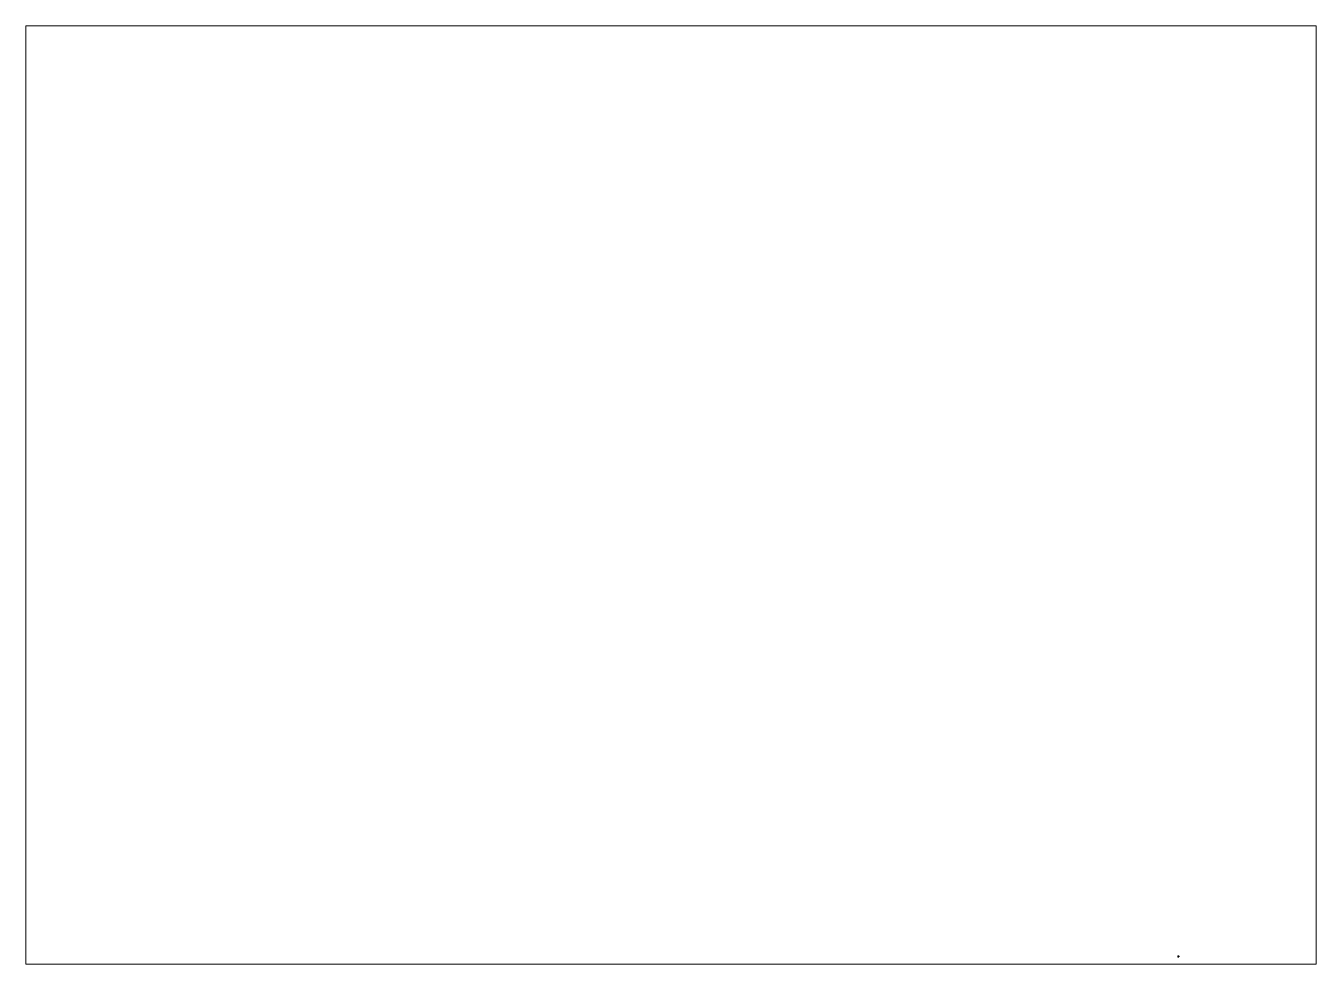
# Paper-space layout 'Layout1' of a CAD drawing. Extents: x 1.1 to 9.87, y 0.8 to 7.17.
# The model-space entities are those that its viewports show. They can reach past a viewport. Long polylines and large blocks are cut down to what shows.
import ezdxf

# ---------------------------------------------------------------- set-up
doc = ezdxf.new("R2010")
doc.units = 0
doc.header["$MEASUREMENT"] = 0
doc.layers.add('1', color=7, linetype='CONTINUOUS')
doc.layers.add('COMPONENT', color=7, linetype='CONTINUOUS')

msp = doc.modelspace()

# ---------------------------------------------------------------- linework, layer by layer
at = {"layer": '1', "color": 4, "linetype": 'Continuous'}
for p, q in [((645, 409), (650, 413)), ((654, 731), (647, 737)), ((650, 403), (660, 413)), ((664, 731), (652, 743)), ((655, 397), (671, 413)), ((675, 731), (656, 749)), ((658, 389), (681, 413)), ((685, 731), (660, 757)), ((666, 387), (692, 413)), ((696, 731), (670, 757)), ((677, 387), (703, 413)), ((707, 731), (680, 758)), ((685, 384), (713, 413)), ((717, 731), (688, 761)), ((693, 381), (724, 413)), ((728, 731), (695, 763)), ((700, 379), (734, 413)), ((738, 731), (703, 766)), ((708, 376), (745, 413)), ((749, 731), (711, 769)), ((716, 373), (756, 413)), ((760, 731), (719, 772)), ((724, 370), (766, 413)), ((770, 731), (727, 775)), ((731, 367), (777, 413)), ((781, 731), (734, 778)), ((739, 364), (787, 413)), ((792, 731), (741, 781)), ((743, 358), (798, 413)), ((759, 843), (744, 858)), ((801, 732), (744, 789)), ((744, 348), (802, 406)), ((759, 301), (744, 286)), ((805, 739), (745, 798)), ((749, 843), (746, 845)), ((749, 301), (746, 298)), ((747, 340), (810, 403)), ((812, 742), (751, 804)), ((770, 843), (754, 859)), ((770, 301), (754, 285)), ((757, 340), (816, 399)), ((818, 747), (761, 804)), ((780, 843), (764, 859)), ((780, 301), (764, 285)), ((768, 340), (821, 393)), ((820, 755), (772, 804)), ((791, 843), (775, 859)), ((791, 301), (775, 285)), ((778, 340), (821, 382)), ((820, 766), (782, 804)), ((802, 843), (786, 859)), ((802, 301), (786, 285)), ((789, 340), (821, 372)), ((820, 776), (793, 804)), ((812, 843), (796, 859)), ((812, 301), (796, 285)), ((802, 340), (817, 356)), ((817, 790), (804, 804)), ((820, 846), (807, 859)), ((820, 298), (807, 285)), ((813, 340), (817, 344)), ((817, 801), (814, 804)), ((820, 856), (817, 859)), ((820, 288), (817, 285)), ((820, 856), (824, 859)), ((820, 776), (848, 804)), ((820, 766), (858, 804)), ((820, 755), (869, 804)), ((873, 340), (820, 393)), ((862, 340), (820, 382)), ((852, 340), (820, 372)), ((820, 288), (824, 285)), ((821, 846), (834, 859)), ((821, 298), (834, 285)), ((823, 790), (837, 804)), ((823, 747), (880, 804)), ((823, 801), (827, 804)), ((841, 340), (824, 358)), ((830, 340), (824, 347)), ((884, 340), (825, 399)), ((828, 742), (890, 804)), ((829, 843), (845, 859)), ((829, 301), (845, 285)), ((894, 340), (831, 403)), ((836, 739), (896, 798)), ((839, 843), (855, 859)), ((897, 348), (839, 406)), ((839, 301), (855, 285)), ((840, 732), (897, 789)), ((897, 358), (843, 413)), ((849, 731), (900, 781)), ((850, 843), (866, 859)), ((850, 301), (866, 285)), ((902, 364), (853, 413)), ((860, 843), (877, 859)), ((860, 731), (907, 778)), ((860, 301), (877, 285)), ((910, 367), (864, 413)), ((871, 843), (887, 859)), ((871, 731), (914, 775)), ((871, 301), (887, 285)), ((917, 370), (875, 413)), ((881, 731), (922, 772)), ((882, 843), (897, 858)), ((882, 301), (897, 286)), ((925, 373), (885, 413)), ((892, 843), (895, 845)), ((892, 731), (930, 769)), ((892, 301), (895, 298)), ((933, 376), (896, 413)), ((902, 731), (938, 766)), ((941, 379), (906, 413)), ((913, 731), (945, 763)), ((948, 381), (917, 413)), ((924, 731), (953, 761)), ((956, 384), (928, 413)), ((934, 731), (961, 758)), ((964, 387), (938, 413)), ((945, 731), (971, 757)), ((975, 387), (949, 413)), ((955, 731), (981, 757)), ((983, 389), (960, 413)), ((966, 731), (985, 749)), ((986, 397), (970, 413)), ((977, 731), (989, 743)), ((991, 403), (981, 413)), ((987, 731), (994, 737)), ((995, 409), (991, 413))]:
    msp.add_line(p, q, dxfattribs=at)
at = {"layer": '1', "color": 3, "linetype": 'Continuous'}
for p, q in [((820, 911), (844, 918)), ((820, 911), (844, 905)), ((820, 203), (844, 209)), ((820, 203), (844, 196)), ((844, 918), (844, 905)), ((844, 209), (844, 196)), ((897, 911), (873, 918)), ((873, 905), (873, 918)), ((897, 911), (873, 905)), ((997, 203), (973, 209)), ((973, 196), (973, 209)), ((997, 203), (973, 196)), ((1197, 757), (1191, 733)), ((1204, 733), (1191, 733)), ((1197, 387), (1191, 411)), ((1204, 411), (1191, 411)), ((1197, 757), (1204, 733)), ((1197, 387), (1204, 411)), ((1306, 781), (1300, 757)), ((1313, 757), (1300, 757)), ((1306, 363), (1300, 386)), ((1313, 386), (1300, 386)), ((1306, 781), (1313, 757)), ((1306, 363), (1313, 386)), ((1425, 859), (1418, 835)), ((1431, 835), (1418, 835)), ((1425, 287), (1418, 311)), ((1431, 311), (1418, 311)), ((1425, 859), (1431, 835)), ((1425, 287), (1431, 311))]:
    msp.add_line(p, q, dxfattribs=at)
at = {"layer": 'COMPONENT', "color": 4, "linetype": 'Continuous'}
for p, q in [((851, 572), (591, 572)), ((644, 731), (644, 733)), ((644, 731), (644, 733)), ((960, 823), (681, 823)), ((960, 320), (681, 321)), ((808, 731), (802, 736)), ((808, 413), (802, 408)), ((812, 731), (804, 738)), ((812, 413), (804, 406)), ((815, 731), (807, 739)), ((815, 413), (807, 405)), ((819, 731), (810, 740)), ((819, 413), (810, 404)), ((823, 731), (813, 741)), ((823, 413), (813, 403)), ((827, 731), (819, 739)), ((827, 413), (819, 405)), ((831, 731), (822, 739)), ((831, 413), (822, 405)), ((834, 731), (824, 741)), ((834, 413), (824, 403)), ((838, 731), (827, 742)), ((838, 413), (827, 402)), ((839, 734), (833, 740)), ((839, 410), (833, 404)), ((864, 572), (861, 572)), ((1043, 572), (875, 572))]:
    msp.add_line(p, q, dxfattribs=at)
at = {"layer": 'COMPONENT', "color": 7, "linetype": 'Continuous'}
for p, q in [((644, 733), (657, 750)), ((644, 731), (644, 413)), ((801, 731), (644, 731)), ((801, 413), (644, 413)), ((644, 413), (644, 411)), ((644, 413), (644, 411)), ((644, 411), (657, 394)), ((657, 751), (658, 757)), ((657, 393), (658, 387)), ((658, 757), (675, 757)), ((658, 387), (675, 387)), ((677, 757), (675, 757)), ((677, 387), (675, 387)), ((677, 757), (679, 757)), ((677, 387), (679, 386)), ((679, 757), (737, 778)), ((679, 386), (737, 365)), ((688, 839), (690, 841)), ((708, 839), (688, 839)), ((688, 807), (688, 839)), ((708, 807), (688, 807)), ((690, 805), (688, 807)), ((690, 339), (688, 337)), ((708, 337), (688, 337)), ((688, 337), (688, 304)), ((708, 304), (688, 304)), ((688, 304), (690, 303)), ((690, 841), (708, 841)), ((690, 841), (690, 805)), ((708, 805), (690, 805)), ((708, 339), (690, 339)), ((690, 303), (690, 339)), ((690, 303), (708, 303)), ((707, 799), (708, 800)), ((708, 798), (707, 799)), ((708, 346), (707, 345)), ((707, 345), (708, 344)), ((708, 851), (709, 852)), ((708, 850), (708, 851)), ((708, 849), (708, 850)), ((708, 848), (708, 849)), ((708, 847), (708, 848)), ((708, 847), (708, 799)), ((708, 841), (708, 847)), ((708, 846), (708, 847)), ((708, 845), (708, 846)), ((708, 846), (708, 846)), ((708, 844), (708, 845)), ((709, 843), (708, 844)), ((708, 828), (709, 831)), ((708, 825), (708, 828)), ((708, 822), (708, 825)), ((708, 819), (708, 822)), ((708, 816), (708, 819)), ((709, 813), (708, 816)), ((708, 802), (709, 803)), ((708, 801), (708, 802)), ((708, 800), (708, 801)), ((708, 801), (708, 801)), ((708, 797), (708, 798)), ((708, 796), (708, 797)), ((708, 795), (708, 796)), ((709, 795), (708, 795)), ((709, 349), (708, 348)), ((708, 348), (708, 347)), ((708, 347), (708, 347)), ((708, 347), (708, 346)), ((708, 296), (708, 345)), ((708, 344), (708, 343)), ((708, 343), (708, 342)), ((708, 342), (708, 341)), ((708, 341), (709, 341)), ((709, 331), (708, 328)), ((708, 328), (708, 325)), ((708, 325), (708, 322)), ((708, 322), (708, 319)), ((708, 319), (708, 316)), ((708, 316), (709, 313)), ((708, 303), (708, 296)), ((709, 301), (708, 300)), ((708, 300), (708, 299)), ((708, 299), (708, 298)), ((708, 298), (708, 297)), ((708, 297), (708, 296)), ((708, 296), (708, 296)), ((708, 296), (708, 295)), ((708, 295), (708, 294)), ((708, 294), (708, 293)), ((708, 293), (709, 292)), ((709, 852), (710, 853)), ((709, 852), (709, 852)), ((709, 842), (709, 843)), ((710, 842), (709, 842)), ((709, 831), (710, 834)), ((710, 810), (709, 813)), ((709, 804), (710, 805)), ((709, 803), (709, 804)), ((709, 804), (709, 804)), ((709, 794), (709, 795)), ((710, 793), (709, 794)), ((710, 351), (709, 350)), ((709, 350), (709, 349)), ((709, 341), (709, 340)), ((709, 340), (709, 339)), ((709, 339), (710, 339)), ((710, 333), (709, 331)), ((709, 313), (710, 310)), ((710, 302), (709, 301)), ((709, 301), (709, 301)), ((709, 292), (709, 291)), ((709, 291), (710, 291)), ((710, 853), (710, 854)), ((710, 854), (711, 854)), ((710, 841), (710, 842)), ((711, 840), (710, 841)), ((710, 834), (711, 837)), ((712, 808), (710, 810)), ((710, 805), (711, 806)), ((710, 792), (710, 793)), ((711, 792), (710, 792)), ((711, 352), (710, 351)), ((710, 351), (710, 351)), ((710, 339), (711, 338)), ((712, 336), (710, 333)), ((710, 310), (711, 307)), ((711, 303), (710, 303)), ((710, 303), (710, 302)), ((710, 291), (710, 290)), ((710, 290), (711, 289)), ((711, 854), (712, 855)), ((712, 840), (711, 840)), ((711, 837), (712, 839)), ((711, 806), (712, 807)), ((711, 806), (711, 806)), ((711, 791), (711, 792)), ((712, 791), (711, 791)), ((712, 353), (711, 352)), ((711, 352), (711, 352)), ((711, 338), (711, 337)), ((711, 337), (712, 337)), ((711, 307), (712, 304)), ((712, 304), (711, 303)), ((711, 289), (712, 289)), ((712, 855), (734, 855)), ((712, 855), (712, 855)), ((712, 839), (712, 840)), ((734, 839), (712, 839)), ((712, 807), (712, 808)), ((734, 807), (712, 807)), ((734, 791), (712, 791)), ((734, 353), (712, 353)), ((734, 337), (712, 337)), ((712, 337), (712, 336)), ((734, 304), (712, 304)), ((712, 304), (712, 304)), ((712, 289), (734, 289)), ((712, 289), (712, 289)), ((735, 855), (734, 855)), ((734, 855), (741, 852)), ((734, 839), (735, 840)), ((735, 837), (734, 839)), ((734, 807), (735, 808)), ((735, 806), (734, 807)), ((734, 791), (741, 794)), ((734, 791), (735, 791)), ((734, 353), (735, 352)), ((734, 353), (741, 349)), ((734, 337), (735, 336)), ((735, 337), (734, 337)), ((735, 307), (734, 304)), ((734, 304), (735, 304)), ((734, 289), (741, 292)), ((735, 289), (734, 289)), ((735, 854), (735, 855)), ((736, 854), (735, 854)), ((735, 840), (736, 841)), ((735, 840), (735, 840)), ((737, 834), (735, 837)), ((735, 808), (736, 810)), ((736, 806), (735, 806)), ((735, 791), (735, 792)), ((735, 792), (736, 792)), ((735, 352), (735, 352)), ((735, 352), (736, 351)), ((736, 338), (735, 337)), ((735, 336), (736, 333)), ((737, 310), (735, 307)), ((735, 304), (735, 303)), ((735, 303), (736, 303)), ((736, 290), (735, 289)), ((735, 289), (735, 289)), ((737, 853), (736, 854)), ((736, 841), (737, 842)), ((736, 810), (737, 813)), ((736, 805), (736, 806)), ((737, 804), (736, 805)), ((736, 792), (737, 793)), ((736, 351), (737, 351)), ((737, 339), (736, 339)), ((736, 339), (736, 338)), ((736, 333), (737, 331)), ((736, 303), (737, 302)), ((737, 291), (736, 290)), ((737, 852), (737, 853)), ((738, 852), (737, 852)), ((737, 843), (738, 844)), ((737, 842), (737, 843)), ((737, 842), (737, 842)), ((738, 831), (737, 834)), ((737, 813), (738, 816)), ((738, 803), (737, 804)), ((737, 804), (737, 804)), ((737, 794), (738, 795)), ((737, 793), (737, 794)), ((737, 778), (738, 779)), ((737, 365), (738, 365)), ((737, 351), (737, 350)), ((737, 350), (738, 349)), ((738, 341), (737, 340)), ((737, 340), (737, 339)), ((737, 331), (738, 328)), ((738, 313), (737, 310)), ((737, 302), (737, 301)), ((737, 301), (737, 301)), ((737, 301), (738, 300)), ((738, 292), (737, 291)), ((737, 291), (737, 291)), ((738, 851), (738, 852)), ((738, 850), (738, 851)), ((738, 849), (738, 850)), ((739, 848), (738, 849)), ((738, 845), (738, 846)), ((738, 846), (739, 846)), ((738, 844), (738, 845)), ((738, 828), (738, 831)), ((739, 825), (738, 828)), ((738, 819), (739, 822)), ((738, 816), (738, 819)), ((738, 802), (738, 803)), ((738, 801), (738, 802)), ((739, 801), (738, 801)), ((738, 796), (739, 797)), ((738, 795), (738, 796)), ((738, 795), (738, 795)), ((738, 779), (739, 779)), ((738, 365), (739, 364)), ((738, 349), (738, 348)), ((738, 348), (738, 347)), ((738, 347), (739, 347)), ((739, 343), (738, 342)), ((738, 342), (738, 341)), ((738, 341), (738, 341)), ((738, 328), (738, 325)), ((738, 325), (739, 322)), ((739, 319), (738, 316)), ((738, 316), (738, 313)), ((738, 300), (738, 299)), ((738, 299), (738, 298)), ((738, 298), (739, 297)), ((739, 296), (738, 295)), ((738, 295), (738, 294)), ((738, 294), (738, 293)), ((738, 293), (738, 292)), ((739, 847), (739, 848)), ((739, 846), (739, 847)), ((739, 822), (739, 825)), ((739, 800), (739, 801)), ((739, 799), (739, 800)), ((739, 798), (739, 799)), ((739, 797), (739, 798)), ((739, 779), (740, 780)), ((739, 364), (740, 364)), ((739, 347), (739, 346)), ((739, 346), (739, 345)), ((739, 345), (739, 344)), ((739, 344), (739, 343)), ((739, 322), (739, 319)), ((739, 297), (739, 296)), ((739, 296), (739, 296)), ((740, 780), (740, 781)), ((740, 781), (741, 781)), ((740, 364), (740, 363)), ((740, 363), (741, 362)), ((741, 852), (744, 852)), ((741, 794), (744, 794)), ((741, 781), (742, 782)), ((741, 362), (742, 361)), ((741, 349), (744, 349)), ((741, 292), (744, 292)), ((742, 783), (743, 784)), ((742, 782), (742, 783)), ((742, 361), (742, 361)), ((742, 361), (743, 360)), ((743, 785), (744, 786)), ((743, 784), (743, 785)), ((743, 360), (743, 359)), ((743, 359), (744, 358)), ((744, 852), (744, 859)), ((820, 859), (744, 859)), ((744, 852), (747, 843)), ((747, 804), (744, 794)), ((744, 788), (744, 794)), ((744, 787), (744, 788)), ((744, 786), (744, 787)), ((744, 358), (744, 357)), ((744, 357), (744, 355)), ((744, 355), (744, 349)), ((747, 340), (744, 349)), ((744, 292), (747, 301)), ((744, 292), (744, 285)), ((820, 285), (744, 285)), ((817, 843), (747, 843)), ((747, 842), (747, 804)), ((747, 839), (894, 839)), ((747, 807), (894, 807)), ((817, 804), (747, 804)), ((747, 301), (747, 340)), ((817, 340), (747, 340)), ((747, 337), (894, 337)), ((747, 305), (894, 304)), ((817, 301), (747, 301)), ((803, 738), (801, 736)), ((801, 408), (801, 736)), ((803, 405), (801, 408)), ((804, 738), (802, 736)), ((802, 731), (802, 736)), ((804, 731), (802, 732)), ((839, 731), (802, 731)), ((802, 413), (802, 408)), ((804, 413), (802, 411)), ((839, 413), (802, 413)), ((804, 406), (802, 408)), ((812, 741), (803, 738)), ((812, 402), (803, 405)), ((816, 742), (804, 738)), ((816, 401), (804, 406)), ((812, 741), (820, 749)), ((812, 402), (820, 395)), ((816, 742), (819, 739)), ((816, 401), (819, 405)), ((817, 844), (820, 847)), ((817, 839), (817, 844)), ((817, 807), (817, 786)), ((817, 786), (820, 783)), ((817, 358), (820, 361)), ((817, 337), (817, 358)), ((817, 304), (817, 300)), ((817, 300), (820, 297)), ((822, 739), (819, 739)), ((822, 405), (819, 405)), ((820, 859), (820, 847)), ((820, 859), (820, 847)), ((820, 859), (897, 859)), ((820, 859), (820, 847)), ((820, 859), (820, 847)), ((823, 844), (820, 847)), ((823, 786), (820, 783)), ((820, 783), (820, 749)), ((829, 741), (820, 749)), ((829, 402), (820, 395)), ((823, 358), (820, 361)), ((823, 300), (820, 297)), ((820, 285), (820, 297)), ((820, 285), (820, 297)), ((820, 285), (820, 296)), ((820, 285), (820, 296)), ((820, 285), (897, 285)), ((821, 783), (821, 749)), ((821, 395), (821, 361)), ((825, 743), (822, 739)), ((825, 401), (822, 405)), ((823, 839), (823, 844)), ((823, 843), (894, 843)), ((823, 807), (823, 786)), ((823, 804), (894, 804)), ((823, 337), (823, 358)), ((823, 340), (894, 340)), ((823, 304), (823, 300)), ((823, 301), (894, 301)), ((825, 743), (837, 738)), ((825, 401), (837, 405)), ((829, 741), (838, 738)), ((829, 402), (838, 405)), ((837, 738), (839, 736)), ((837, 405), (839, 408)), ((838, 738), (840, 736)), ((838, 405), (840, 408)), ((839, 731), (839, 736)), ((839, 413), (839, 408)), ((840, 408), (840, 736)), ((840, 731), (997, 731)), ((840, 413), (997, 413)), ((894, 843), (897, 853)), ((894, 843), (894, 804)), ((894, 804), (897, 794)), ((894, 340), (897, 350)), ((894, 301), (894, 340)), ((894, 301), (897, 291)), ((897, 853), (897, 859)), ((900, 852), (897, 852)), ((897, 789), (897, 794)), ((900, 794), (897, 794)), ((897, 788), (897, 789)), ((897, 786), (897, 788)), ((898, 785), (897, 786)), ((898, 359), (897, 358)), ((897, 358), (897, 357)), ((897, 357), (897, 356)), ((897, 356), (897, 350)), ((900, 349), (897, 349)), ((900, 292), (897, 292)), ((897, 291), (897, 285)), ((898, 784), (898, 785)), ((899, 783), (898, 784)), ((899, 361), (898, 360)), ((898, 360), (898, 359)), ((900, 782), (899, 783)), ((899, 783), (899, 783)), ((900, 362), (899, 361)), ((899, 361), (899, 361)), ((907, 855), (900, 852)), ((907, 791), (900, 794)), ((901, 781), (900, 782)), ((901, 363), (900, 362)), ((907, 353), (900, 349)), ((907, 289), (900, 292)), ((901, 780), (901, 781)), ((902, 780), (901, 780)), ((902, 364), (901, 364)), ((901, 364), (901, 363)), ((902, 848), (903, 849)), ((902, 847), (902, 848)), ((902, 846), (902, 847)), ((903, 846), (902, 846)), ((902, 825), (903, 828)), ((902, 822), (902, 825)), ((902, 819), (902, 822)), ((903, 816), (902, 819)), ((902, 800), (902, 801)), ((902, 801), (903, 801)), ((902, 799), (902, 800)), ((902, 798), (902, 799)), ((902, 797), (902, 798)), ((903, 796), (902, 797)), ((902, 780), (904, 778)), ((903, 365), (902, 364)), ((903, 347), (902, 347)), ((902, 347), (902, 346)), ((902, 346), (902, 345)), ((902, 345), (902, 344)), ((902, 344), (902, 343)), ((902, 343), (903, 342)), ((903, 328), (902, 325)), ((902, 325), (902, 322)), ((902, 322), (902, 319)), ((902, 319), (903, 316)), ((903, 298), (902, 297)), ((902, 297), (902, 296)), ((902, 296), (902, 296)), ((902, 296), (903, 295)), ((903, 851), (903, 852)), ((903, 852), (904, 852)), ((903, 850), (903, 851)), ((903, 849), (903, 850)), ((903, 845), (903, 846)), ((903, 844), (903, 845)), ((903, 843), (903, 844)), ((904, 842), (903, 843)), ((903, 831), (904, 834)), ((903, 828), (903, 831)), ((904, 813), (903, 816)), ((903, 803), (904, 804)), ((903, 802), (903, 803)), ((903, 801), (903, 802)), ((903, 795), (903, 796)), ((904, 794), (903, 795)), ((903, 795), (903, 795)), ((904, 365), (903, 365)), ((904, 350), (903, 349)), ((903, 349), (903, 348)), ((903, 348), (903, 347)), ((903, 342), (903, 341)), ((903, 341), (903, 341)), ((903, 341), (904, 340)), ((904, 331), (903, 328)), ((903, 316), (903, 313)), ((903, 313), (904, 310)), ((904, 301), (903, 301)), ((903, 301), (903, 300)), ((903, 300), (903, 299)), ((903, 299), (903, 298)), ((903, 295), (903, 294)), ((903, 294), (903, 293)), ((903, 293), (903, 292)), ((903, 292), (904, 291)), ((904, 853), (905, 854)), ((904, 852), (904, 853)), ((905, 841), (904, 842)), ((904, 842), (904, 842)), ((904, 834), (906, 837)), ((905, 810), (904, 813)), ((904, 804), (905, 805)), ((904, 804), (904, 804)), ((904, 793), (904, 794)), ((905, 792), (904, 793)), ((962, 757), (904, 778)), ((962, 386), (904, 365)), ((905, 351), (904, 351)), ((904, 351), (904, 350)), ((904, 340), (904, 339)), ((904, 339), (905, 339)), ((905, 333), (904, 331)), ((904, 310), (906, 307)), ((905, 303), (904, 302)), ((904, 302), (904, 301)), ((904, 291), (904, 291)), ((904, 291), (905, 290)), ((905, 854), (906, 854)), ((906, 840), (905, 841)), ((906, 808), (905, 810)), ((905, 805), (905, 806)), ((905, 806), (906, 806)), ((906, 791), (905, 792)), ((905, 792), (905, 792)), ((906, 352), (905, 352)), ((905, 352), (905, 351)), ((905, 339), (905, 338)), ((905, 338), (906, 337)), ((906, 336), (905, 333)), ((906, 303), (905, 303)), ((905, 290), (906, 289)), ((906, 854), (906, 855)), ((906, 855), (907, 855)), ((907, 839), (906, 840)), ((906, 840), (906, 840)), ((906, 837), (907, 839)), ((907, 807), (906, 808)), ((906, 806), (907, 807)), ((907, 791), (906, 791)), ((907, 353), (906, 352)), ((907, 337), (906, 336)), ((906, 337), (907, 337)), ((906, 307), (907, 304)), ((907, 304), (906, 304)), ((906, 304), (906, 303)), ((906, 289), (906, 289)), ((906, 289), (907, 289)), ((929, 855), (907, 855)), ((907, 839), (929, 839)), ((907, 807), (929, 807)), ((907, 791), (929, 791)), ((907, 353), (929, 353)), ((907, 337), (929, 337)), ((907, 304), (929, 304)), ((929, 289), (907, 289)), ((928, 839), (929, 840)), ((930, 837), (928, 839)), ((930, 307), (928, 304)), ((928, 304), (929, 304)), ((930, 854), (929, 855)), ((929, 855), (929, 855)), ((929, 840), (930, 840)), ((929, 808), (931, 810)), ((929, 807), (929, 808)), ((930, 806), (929, 807)), ((929, 791), (930, 792)), ((929, 791), (929, 791)), ((929, 353), (929, 352)), ((929, 352), (930, 352)), ((929, 337), (929, 336)), ((930, 337), (929, 337)), ((929, 336), (931, 333)), ((929, 304), (930, 303)), ((930, 289), (929, 289)), ((929, 289), (929, 289)), ((931, 854), (930, 854)), ((930, 840), (931, 841)), ((931, 834), (930, 837)), ((931, 805), (930, 806)), ((930, 806), (930, 806)), ((930, 792), (931, 792)), ((930, 352), (931, 351)), ((931, 339), (930, 338)), ((930, 338), (930, 337)), ((931, 310), (930, 307)), ((930, 303), (931, 303)), ((931, 290), (930, 289)), ((931, 853), (931, 854)), ((932, 852), (931, 853)), ((931, 841), (931, 842)), ((931, 842), (932, 842)), ((932, 831), (931, 834)), ((931, 810), (932, 813)), ((931, 804), (931, 805)), ((932, 804), (931, 804)), ((931, 793), (932, 794)), ((931, 792), (931, 793)), ((931, 351), (931, 351)), ((931, 351), (932, 350)), ((932, 340), (931, 339)), ((931, 339), (931, 339)), ((931, 333), (932, 331)), ((932, 313), (931, 310)), ((931, 303), (931, 302)), ((931, 302), (932, 301)), ((932, 291), (931, 291)), ((931, 291), (931, 290)), ((933, 851), (932, 852)), ((932, 852), (932, 852)), ((932, 843), (933, 844)), ((932, 842), (932, 843)), ((933, 828), (932, 831)), ((932, 813), (933, 816)), ((932, 803), (932, 804)), ((933, 802), (932, 803)), ((932, 794), (932, 795)), ((932, 795), (933, 795)), ((932, 350), (932, 349)), ((932, 349), (933, 348)), ((933, 341), (932, 341)), ((932, 341), (932, 340)), ((932, 331), (933, 328)), ((933, 316), (932, 313)), ((932, 301), (932, 301)), ((932, 301), (933, 300)), ((933, 293), (932, 292)), ((932, 292), (932, 291)), ((933, 850), (933, 851)), ((933, 849), (933, 850)), ((933, 848), (933, 849)), ((933, 847), (933, 848)), ((933, 847), (933, 799)), ((933, 841), (933, 847)), ((933, 846), (933, 847)), ((933, 845), (933, 846)), ((933, 846), (933, 846)), ((933, 844), (933, 845)), ((951, 841), (933, 841)), ((933, 839), (953, 839)), ((933, 825), (933, 828)), ((933, 822), (933, 825)), ((933, 819), (933, 822)), ((933, 816), (933, 819)), ((933, 807), (953, 807)), ((933, 805), (951, 805)), ((933, 801), (933, 802)), ((933, 800), (933, 801)), ((933, 801), (933, 801)), ((933, 799), (933, 800)), ((933, 798), (933, 799)), ((933, 797), (933, 798)), ((933, 796), (933, 797)), ((933, 795), (933, 796)), ((933, 348), (933, 347)), ((933, 347), (933, 347)), ((933, 347), (933, 346)), ((933, 346), (933, 345)), ((933, 296), (933, 345)), ((933, 345), (933, 344)), ((933, 344), (933, 343)), ((933, 343), (933, 342)), ((933, 342), (933, 341)), ((933, 339), (951, 339)), ((933, 337), (953, 337)), ((933, 328), (933, 325)), ((933, 325), (933, 322)), ((933, 322), (933, 319)), ((933, 319), (933, 316)), ((933, 304), (953, 304)), ((951, 303), (933, 303)), ((933, 303), (933, 296)), ((933, 300), (933, 299)), ((933, 299), (933, 298)), ((933, 298), (933, 297)), ((933, 297), (933, 296)), ((933, 296), (933, 296)), ((933, 296), (933, 295)), ((933, 295), (933, 294)), ((933, 294), (933, 293)), ((951, 841), (951, 805)), ((953, 839), (951, 841)), ((951, 805), (953, 807)), ((951, 303), (951, 339)), ((951, 339), (953, 337)), ((953, 304), (951, 303)), ((953, 807), (953, 839)), ((953, 337), (953, 304)), ((964, 757), (962, 757)), ((964, 387), (962, 386)), ((964, 757), (966, 757)), ((964, 387), (966, 387)), ((983, 757), (966, 757)), ((983, 387), (966, 387)), ((984, 751), (983, 757)), ((984, 393), (983, 387)), ((997, 733), (984, 750)), ((997, 411), (984, 394)), ((997, 731), (997, 733)), ((997, 731), (997, 733)), ((997, 731), (997, 413)), ((997, 413), (997, 411)), ((997, 413), (997, 411))]:
    msp.add_line(p, q, dxfattribs=at)
at = {"layer": 'COMPONENT', "color": 3, "linetype": 'Continuous'}
for p, q in [((820, 920), (820, 868)), ((820, 276), (820, 194)), ((844, 911), (873, 911)), ((973, 203), (844, 203)), ((897, 868), (897, 920)), ((906, 859), (1434, 859)), ((913, 287), (994, 287)), ((914, 781), (1315, 781)), ((914, 363), (994, 363)), ((988, 757), (1206, 757)), ((992, 387), (994, 387)), ((997, 394), (997, 194)), ((1000, 387), (1206, 387)), ((1000, 363), (1315, 363)), ((1000, 287), (1434, 287)), ((1197, 733), (1197, 561)), ((1197, 521), (1197, 411)), ((1306, 757), (1306, 639)), ((1306, 599), (1306, 386)), ((1425, 835), (1425, 562)), ((1425, 522), (1425, 311))]:
    msp.add_line(p, q, dxfattribs=at)
at = {"layer": 'COMPONENT', "color": 5, "linetype": 'Continuous'}
for p, q in [((859, 941), (868, 941)), ((909, 223), (917, 223)), ((1197, 541), (1203, 541)), ((1306, 619), (1318, 619)), ((1425, 542), (1432, 542))]:
    msp.add_line(p, q, dxfattribs=at)
at = {"layer": 'COMPONENT', "color": 4, "linetype": 'Continuous'}
msp.add_arc((654, 752), 3.07, 322.5, 350, dxfattribs=at)
at = {"layer": 'COMPONENT', "color": 7, "linetype": 'Continuous'}
for centre, start, end in [((654, 392), 10, 37.5), ((987, 752), 190, 217.5), ((987, 392), 142.5, 170)]:
    msp.add_arc(centre, 3.07, start, end, dxfattribs=at)
at = {"layer": 'COMPONENT', "color": 4, "linetype": 'Continuous'}
msp.add_point((644, 731), dxfattribs=at)
at = {"layer": 'COMPONENT', "color": 7, "linetype": 'Continuous'}
for p in [(644, 413), (820, 859), (820, 859), (820, 285), (820, 285), (997, 731), (997, 413)]:
    msp.add_point(p, dxfattribs=at)

psp = doc.layouts.get("Layout1")

# ---------------------------------------------------------------- viewports
at = {"layer": 'COMPONENT', "linetype": 'Continuous', "view_target_point": (847.062, 536.5906)}
psp.add_viewport(center=(5.4813, 3.9854), size=(8.77, 6.376667), view_center_point=(-465360.7647, 423322.6824), view_height=860714.783587, dxfattribs=at)

doc.saveas('drawing.dxf')
